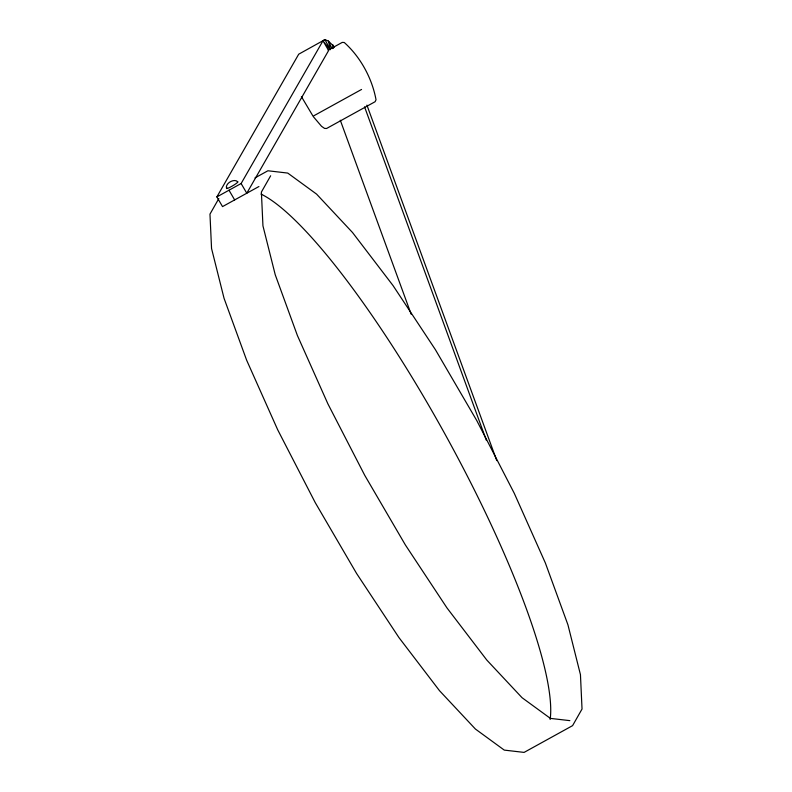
<?xml version="1.0" encoding="UTF-8"?>
<svg xmlns="http://www.w3.org/2000/svg" width="792" height="792" viewBox="0 0 792 792"><rect width="100%" height="100%" fill="white"/><g stroke="black" fill="none" stroke-linecap="round" stroke-linejoin="round"><path stroke-width="1.19" d="M218.82 198.564L209.969 214.127L211.553 248.51L224.057 298.327L246.629 360.172L277.725 429.848L315.226 502.593L356.578 573.457L398.97 637.609L439.501 690.683L475.418 729.046L504.266 750.103L524.086 752.4L572.586 725.64L582.031 709.038L580.447 674.655L567.943 624.838L545.371 562.993L514.275 493.317L476.774 420.572L435.422 349.708L393.03 285.556L352.499 232.492L316.582 194.119L287.734 173.072L267.914 170.765L254.984 177.903M270.656 175.765L261.39 192.07L262.944 225.829L275.23 274.745L297.386 335.481L327.918 403.9L364.746 475.339L405.356 544.926L446.985 607.929L486.783 660.033L522.057 697.712L550.381 718.384L569.844 720.641M258.915 186.536L222.532 206.603L216.869 196.911L298.713 54.193L324.967 39.6L328.353 41.065L334.462 46.946M216.869 196.911L241.124 183.526L322.968 40.818L324.967 39.6L330.234 49.589M328.195 50.143L342.213 42.412L344.253 42.491C360.528 57.004 372.121 78.359 376.022 99.782L375.101 101.722L326.591 128.482L324.552 128.403L321.532 126.304L313.424 116.761M361.568 89.447L313.058 116.206L301.386 96.565M237.798 181.883C234.392 177.913 224.7 183.457 226.591 188.526M330.046 49.698L322.968 40.818L328.621 50.51L246.787 193.228L241.124 183.526M228.997 190.219L234.66 199.911M332.026 48.639L328.353 41.065L330.452 49.401M332.788 45.015L333.759 47.213M366.924 105.128L496.762 460.617M364.558 106.861L486.337 440.273M340.303 120.236L411.167 314.246M332.788 44.976L333.363 48.421M261.013 194.08A310.82 61.707 61.1 0 1 445.965 435.867A310.82 61.707 61.1 0 1 550.143 719.482M237.412 181.883A6.524 0.762 -30.3 0 1 232.175 186.1A6.524 0.762 -30.3 0 1 226.977 187.852"/></g></svg>
